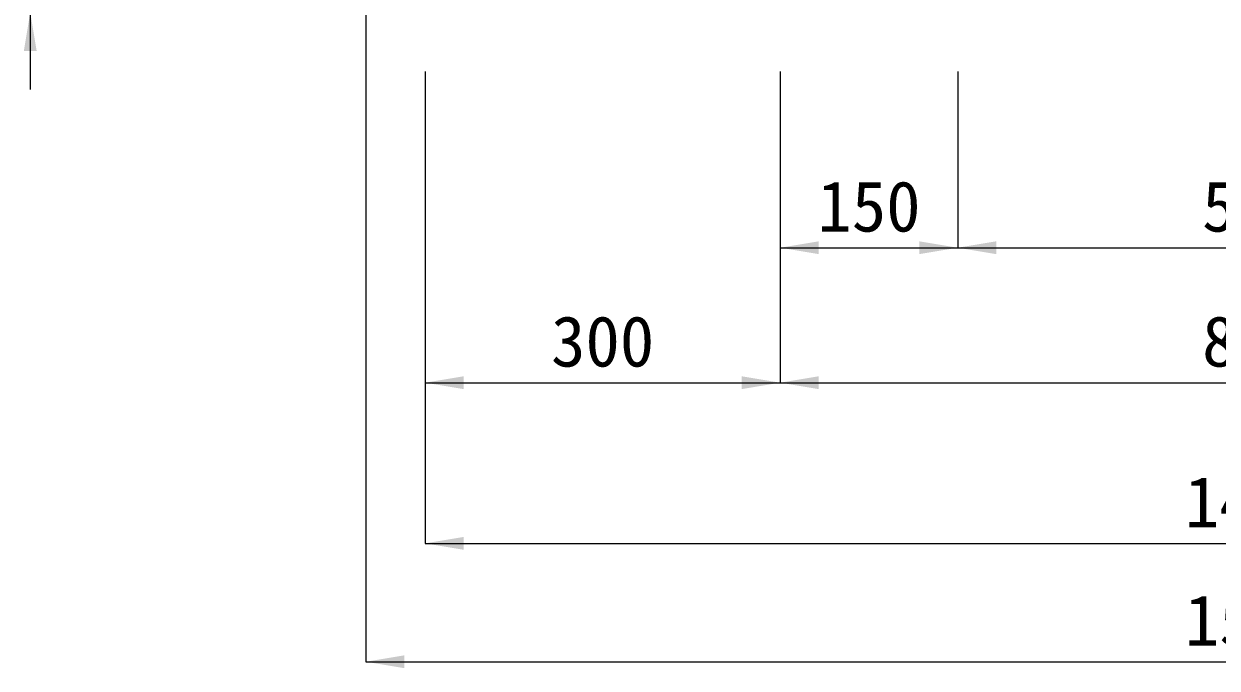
# Model space of a CAD drawing. Units: millimetres at full size, sheet at 1:30. Extents: x 47825 to 82541, y -23349 to -5561.
# Drawn here: x 51913 to 52921, y -11833 to -11289 of the extents above; entities that cross this region are included whole.
import ezdxf
from ezdxf.enums import TextEntityAlignment as Align

# ---------------------------------------------------------------- set-up
doc = ezdxf.new("R2010")
doc.units = ezdxf.units.MM
doc.header["$LTSCALE"] = 30
doc.layers.add('寸法線', color=7, linetype='Continuous', lineweight=9)
doc.styles.add('ＭＳ ゴシック', font='')
doc.styles.get('ＭＳ ゴシック').set_extended_font_data('MS Gothic')

# ---------------------------------------------------------------- blocks, each defined once
blk = doc.blocks.new('filled_arrow')
at = {"color": 0, "linetype": 'Continuous', "lineweight": -2}
blk.add_solid([(7.5, 1.25), (0, 0), (7.5, -1.25)], dxfattribs=at)

msp = doc.modelspace()

# ---------------------------------------------------------------- linework, layer by layer
at = {"layer": '寸法線'}
for p, q in [((51918.78, -11114.14), (51918.78, -11344.14)), ((52202.33, -11229.14), (52202.33, -11827.84)), ((52252.33, -11329.14), (52252.33, -11592.01)), ((52252.33, -11329.14), (52252.33, -11727.78)), ((52552.33, -11329.14), (52552.33, -11592.01)), ((52552.33, -11329.14), (52552.33, -11592.01)), ((52552.33, -11329.14), (52552.33, -11477.94)), ((52702.33, -11329.14), (52702.33, -11477.94)), ((52702.33, -11329.14), (52702.33, -11477.94)), ((52552.33, -11477.94), (52702.33, -11477.94)), ((52702.33, -11477.94), (53202.33, -11477.94)), ((52252.33, -11592.01), (52552.33, -11592.01)), ((52552.33, -11592.01), (53352.33, -11592.01)), ((52252.33, -11727.78), (53652.33, -11727.78)), ((52202.33, -11827.84), (53702.33, -11827.84))]:
    msp.add_line(p, q, dxfattribs=at)

# ---------------------------------------------------------------- block references
at = {"layer": '寸法線', "xscale": 4.33, "yscale": 4.33}
for p, rotation in [((51918.78, -11279.14), 270), ((52702.33, -11477.94), 180), ((52552.33, -11592.01), 180)]:
    msp.add_blockref('filled_arrow', p, dxfattribs=dict(at, rotation=rotation))
for p in [(52552.33, -11477.94), (52702.33, -11477.94), (52252.33, -11592.01), (52552.33, -11592.01), (52252.33, -11727.78), (52202.33, -11827.84)]:
    msp.add_blockref('filled_arrow', p, dxfattribs=at)

# ---------------------------------------------------------------- texts
at = {"layer": '寸法線', "style": 'ＭＳ ゴシック'}
for s, p in [('150', (52627.33, -11442.94)), ('500', (52952.33, -11442.94)), ('300', (52402.33, -11557.01)), ('800', (52952.33, -11557.01)), ('1400', (52952.33, -11692.78)), ('1500', (52952.33, -11792.84))]:
    msp.add_text(s, height=42.72, dxfattribs=at).set_placement(p, align=Align.MIDDLE_CENTER)

doc.saveas('drawing.dxf')
